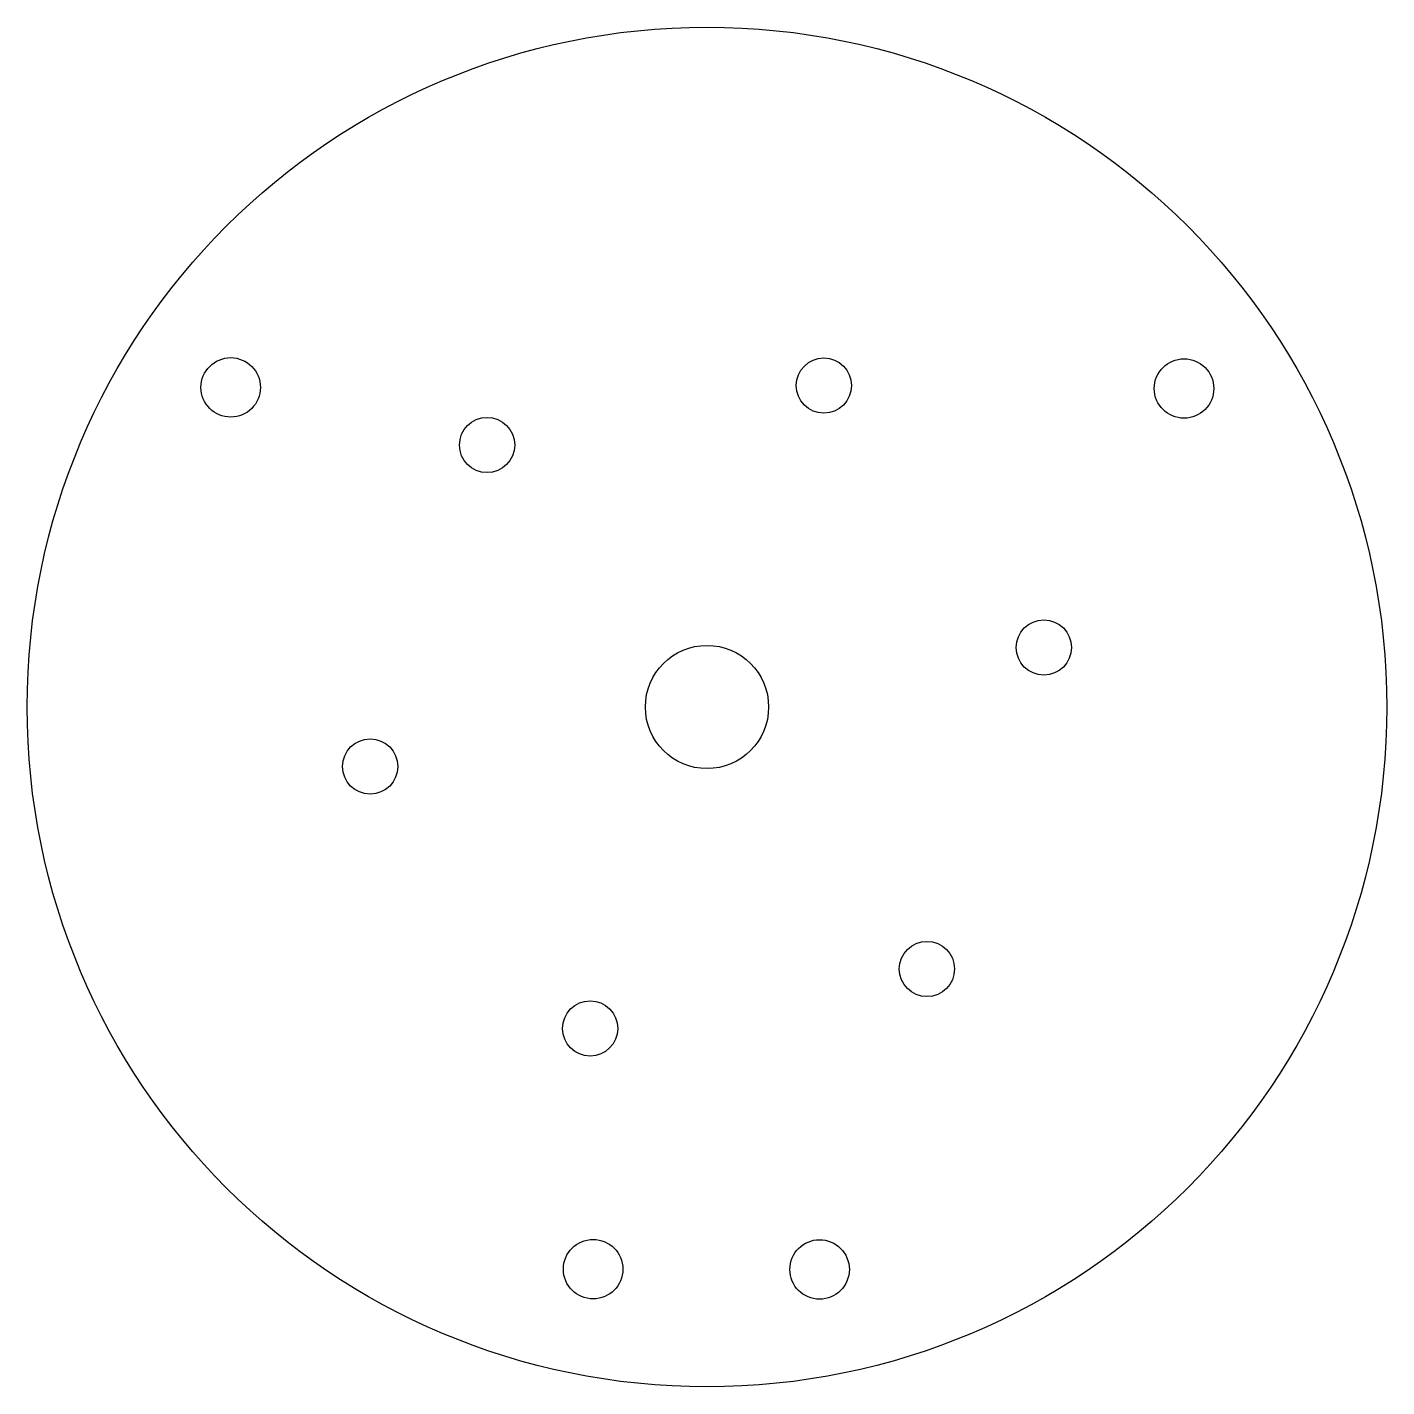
# Model space of a CAD drawing. Header units: millimetres. Extents: x -32 to 32, y -32 to 32.
import ezdxf

# ---------------------------------------------------------------- set-up
doc = ezdxf.new("R2010")
doc.units = ezdxf.units.MM

msp = doc.modelspace()

# ---------------------------------------------------------------- linework, layer by layer
at = {"color": 7, "linetype": 'Continuous', "lineweight": 25}
for centre, radius in [((0, 0), 32), ((-22.42, 15.044), 1.4), ((5.502, 15.131), 1.3), ((22.455, 14.992), 1.4), ((-10.352, 12.331), 1.3), ((15.855, 2.8), 1.3), ((0, 0), 2.9), ((-15.855, -2.8), 1.3), ((10.352, -12.331), 1.3), ((-5.502, -15.131), 1.3), ((-5.361, -26.462), 1.4), ((5.3, -26.475), 1.4)]:
    msp.add_circle(centre, radius, dxfattribs=at)

doc.saveas('drawing.dxf')
